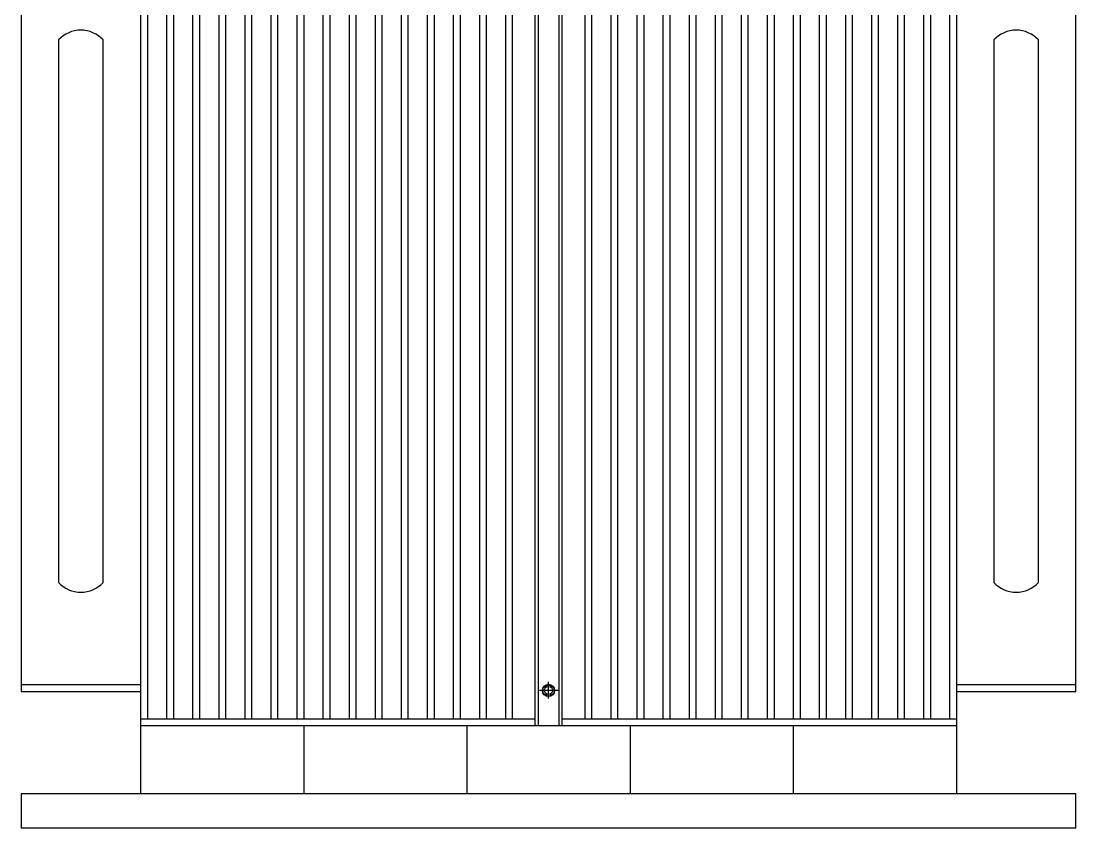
# Model space of a CAD drawing. Header units: millimetres. Extents: x 20927 to 53748, y 38421 to 54891.
# Drawn here: x 36889 to 38434, y 51488 to 52670 of the extents above; entities that cross this region are included whole.
import ezdxf

# ---------------------------------------------------------------- set-up
doc = ezdxf.new("R2010")
doc.units = ezdxf.units.MM
doc.linetypes.add('CENTERX2', pattern=[101.6, 63.5, -12.7, 12.7, -12.7])
doc.layers.add('Btrans.', color=2, linetype='Continuous')
doc.layers.add('HIGHT', color=8, linetype='Continuous')

msp = doc.modelspace()

# ---------------------------------------------------------------- linework, layer by layer
at = {"layer": 'Btrans.'}
for p, q in [((37063.5, 52861.9), (37063.5, 51537.5)), ((38258.5, 52861.9), (38258.5, 51537.5)), ((37646, 52831.9), (37646, 51637.5)), ((37676, 52831.9), (37676, 51637.5)), ((36888.5, 51697.5), (37063.5, 51697.5)), ((38258.5, 51697.5), (38433.5, 51697.5)), ((37063.5, 51647.2), (37641, 51647.2)), ((37063.5, 51637.5), (38258.5, 51637.5)), ((37302.5, 51637.5), (37302.5, 51537.5)), ((37541.5, 51637.5), (37541.5, 51537.5)), ((37681, 51647.2), (38258.5, 51647.2)), ((37780.5, 51637.5), (37780.5, 51537.5)), ((38019.5, 51637.5), (38019.5, 51537.5))]:
    msp.add_line(p, q, dxfattribs=at)
for points in [[(37681, 51637.5), (37681, 52821.9), (38258.5, 52821.9)], [(37063.5, 52801.9), (36888.5, 52801.9), (36888.5, 51687.5), (37063.5, 51687.5)], [(38258.5, 51687.5), (38433.5, 51687.5), (38433.5, 52801.9), (38258.5, 52801.9)]]:
    msp.add_lwpolyline(points, dxfattribs=at)
msp.add_lwpolyline([(36888.5, 51487.5), (38433.5, 51487.5), (38433.5, 51537.5), (36888.5, 51537.5)], close=True, dxfattribs=at)
at = {"layer": 'HIGHT'}
for p, q in [((37073.5, 52821.9), (37073.5, 51647.2)), ((37101.7, 52821.9), (37101.7, 51647.2)), ((37111.7, 52821.9), (37111.7, 51647.2)), ((37139.8, 52821.9), (37139.8, 51647.2)), ((37149.8, 52821.9), (37149.8, 51647.2)), ((37178, 52821.9), (37178, 51647.2)), ((37188, 52821.9), (37188, 51647.2)), ((37216.2, 52821.9), (37216.2, 51647.2)), ((37226.2, 52821.9), (37226.2, 51647.2)), ((37254.3, 52821.9), (37254.3, 51647.2)), ((37264.3, 52821.9), (37264.3, 51647.2)), ((37292.5, 52821.9), (37292.5, 51647.2)), ((37302.5, 52821.9), (37302.5, 51647.2)), ((37330.7, 52821.9), (37330.7, 51647.2)), ((37340.7, 52821.9), (37340.7, 51647.2)), ((37368.8, 52821.9), (37368.8, 51647.2)), ((37378.8, 52821.9), (37378.8, 51647.2)), ((37407, 52821.9), (37407, 51647.2)), ((37417, 52821.9), (37417, 51647.2)), ((37445.2, 52821.9), (37445.2, 51647.2)), ((37455.2, 52821.9), (37455.2, 51647.2)), ((37483.3, 52821.9), (37483.3, 51647.2)), ((37493.3, 52821.9), (37493.3, 51647.2)), ((37521.5, 52821.9), (37521.5, 51647.2)), ((37531.5, 52821.9), (37531.5, 51647.2)), ((37559.7, 52821.9), (37559.7, 51647.2)), ((37569.7, 52821.9), (37569.7, 51647.2)), ((37597.8, 52821.9), (37597.8, 51647.2)), ((37607.8, 52821.9), (37607.8, 51647.2)), ((37714.2, 52821.9), (37714.2, 51647.2)), ((37724.2, 52821.9), (37724.2, 51647.2)), ((37752.3, 52821.9), (37752.3, 51647.2)), ((37762.3, 52821.9), (37762.3, 51647.2)), ((37790.5, 52821.9), (37790.5, 51647.2)), ((37800.5, 52821.9), (37800.5, 51647.2)), ((37828.7, 52821.9), (37828.7, 51647.2)), ((37838.7, 52821.9), (37838.7, 51647.2)), ((37866.8, 52821.9), (37866.8, 51647.2)), ((37876.8, 52821.9), (37876.8, 51647.2)), ((37905, 52821.9), (37905, 51647.2)), ((37915, 52821.9), (37915, 51647.2)), ((37943.2, 52821.9), (37943.2, 51647.2)), ((37953.2, 52821.9), (37953.2, 51647.2)), ((37981.3, 52821.9), (37981.3, 51647.2)), ((37991.3, 52821.9), (37991.3, 51647.2)), ((38019.5, 52821.9), (38019.5, 51647.2)), ((38029.5, 52821.9), (38029.5, 51647.2)), ((38057.7, 52821.9), (38057.7, 51647.2)), ((38067.7, 52821.9), (38067.7, 51647.2)), ((38095.8, 52821.9), (38095.8, 51647.2)), ((38105.8, 52821.9), (38105.8, 51647.2)), ((38134, 52821.9), (38134, 51647.2)), ((38144, 52821.9), (38144, 51647.2)), ((38172.2, 52821.9), (38172.2, 51647.2)), ((38182.2, 52821.9), (38182.2, 51647.2)), ((38210.3, 52821.9), (38210.3, 51647.2)), ((38220.3, 52821.9), (38220.3, 51647.2)), ((38248.5, 52821.9), (38248.5, 51647.2))]:
    msp.add_line(p, q, dxfattribs=at)
at = {"layer": 'HIGHT', "linetype": 'CENTERX2'}
for p, q in [((37661, 51677.1), (37661, 51701.6)), ((37676.6, 51689), (37648, 51689))]:
    msp.add_line(p, q, dxfattribs=at)
at = {"layer": 'HIGHT'}
msp.add_lwpolyline([(37063.5, 52821.9), (37641, 52821.9), (37641, 51637.5)], dxfattribs=at)
for points in [[(36943.5, 52642.2), (36943.5, 51847.2, 0.442355), (37008.5, 51847.2), (37008.5, 52642.2, 0.442355)], [(38313.5, 52642.2), (38313.5, 51847.2, 0.442355), (38378.5, 51847.2), (38378.5, 52642.2, 0.442355)]]:
    msp.add_lwpolyline(points, format="xyb", close=True, dxfattribs=at)
msp.add_lwpolyline([(37661, 51698), (37668.8, 51693.5), (37668.8, 51684.5), (37661, 51680.1), (37653.3, 51684.5), (37653.3, 51693.5)], close=True, dxfattribs=at)
for radius in [8.95, 5.9]:
    msp.add_circle((37661, 51689), radius, dxfattribs=at)

doc.saveas('drawing.dxf')
